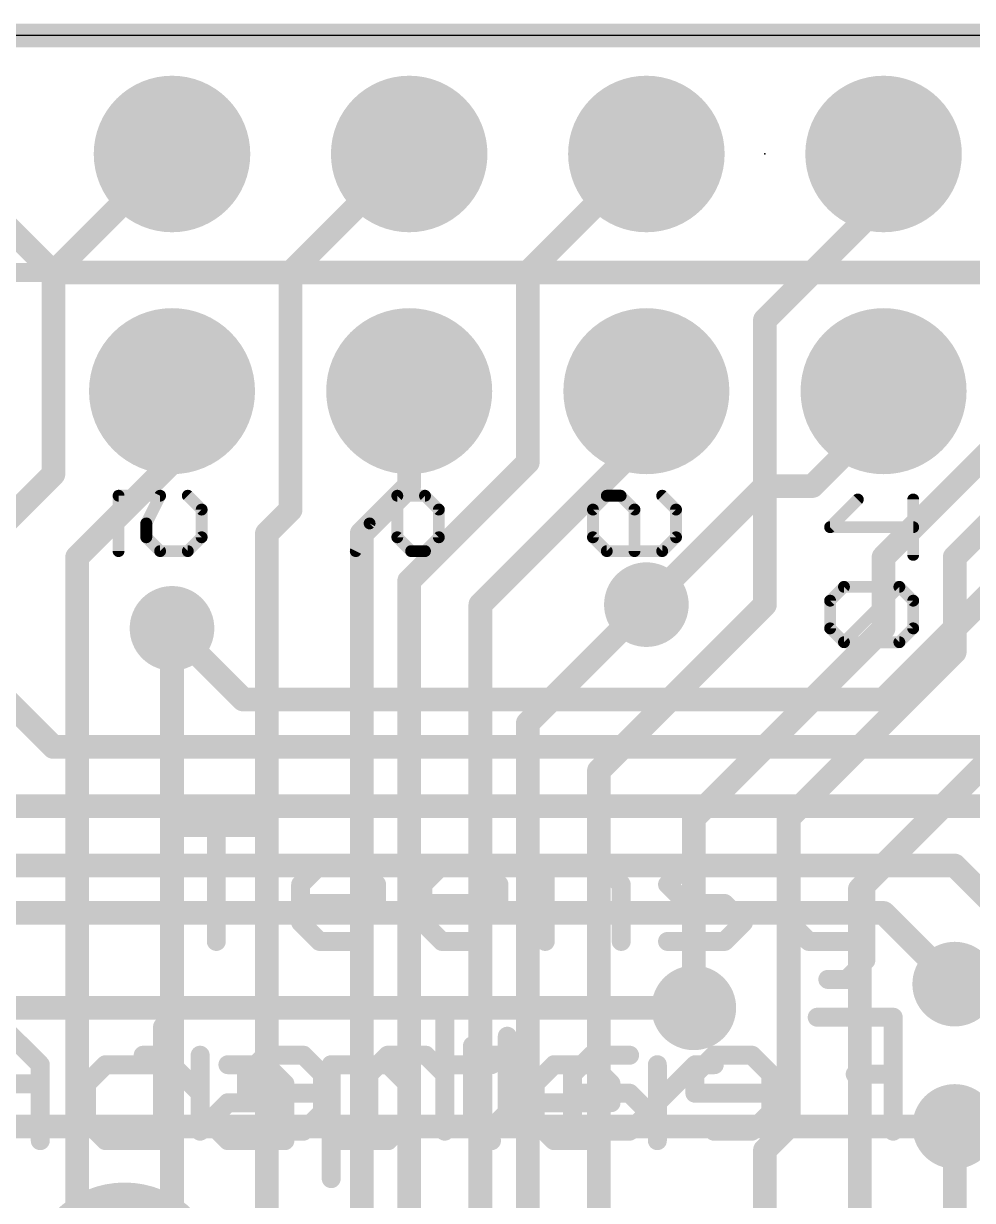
# Model space of a CAD drawing. Extents: x -0.1 to 50.9, y -0.1 to 23.
# Drawn here: x 22.54 to 32.7, y 10.38 to 22.99 of the extents above; entities that cross this region are included whole.
import ezdxf

# ---------------------------------------------------------------- set-up
doc = ezdxf.new("R2010")
doc.units = 0
for name, color, linetype in [('1', 12, 'CONTINUOUS'), ('16', 132, 'CONTINUOUS'), ('17', 110, 'CONTINUOUS'), ('18', 110, 'CONTINUOUS'), ('20', 53, 'CONTINUOUS'), ('21', 40, 'CONTINUOUS'), ('22', 6, 'CONTINUOUS'), ('23', 40, 'CONTINUOUS')]:
    doc.layers.add(name, color=color, linetype=linetype)

# ---------------------------------------------------------------- blocks, each defined once
blk = doc.blocks.new('ROUNDP')
at = {"const_width": 0.5}
blk.add_lwpolyline([(0, -0.25, 1), (0, 0.25, 1), (0, -0.25)], format="xyb", dxfattribs=at)
blk = doc.blocks.new('ROUNDV')
at = {"const_width": 0.5}
blk.add_lwpolyline([(0, -0.25, 1), (0, 0.25, 1), (0, -0.25)], format="xyb", dxfattribs=at)

msp = doc.modelspace()

# ---------------------------------------------------------------- linework, layer by layer
at = {"layer": '1', "const_width": 0.254}
for points in [[(50.8, 22.86), (0, 22.86)], [(21.59, 21.59), (22.86, 20.32)], [(22.86, 20.32), (37.084, 20.32)], [(19.05, 19.05), (22.86, 15.24)], [(31.75, 18.796), (31.75, 19.05)], [(30.988, 18.034), (31.75, 18.796)], [(29.21, 16.764), (30.48, 18.034)], [(30.48, 18.034), (30.988, 18.034)], [(31.75, 15.748), (33.782, 17.78)], [(24.13, 16.51), (24.892, 15.748)], [(24.892, 15.748), (31.75, 15.748)], [(22.86, 15.24), (41.148, 15.24)], [(33.655, 14.605), (22.225, 14.605)], [(21.59, 13.97), (32.512, 13.97)], [(32.512, 13.97), (33.782, 12.7)], [(31.75, 13.462), (18.034, 13.462)], [(32.512, 12.7), (31.75, 13.462)], [(19.304, 12.446), (29.718, 12.446)], [(16.764, 11.176), (32.512, 11.176)]]:
    msp.add_lwpolyline(points, dxfattribs=at)
at = {"layer": '1', "const_width": 0.127}
for points in [[(22.86, 20.3835, 1), (22.86, 20.2565)], [(22.8151, 20.2751, 1), (22.9049, 20.3649)], [(31.8135, 19.05, 1), (31.6865, 19.05)], [(31.7949, 18.7511, 1), (31.7051, 18.8409)], [(31.6865, 18.796, 1), (31.8135, 18.796)], [(30.48, 18.0975, 1), (30.48, 17.9705)], [(30.5249, 17.9891, 1), (30.4351, 18.0789)], [(30.988, 17.9705, 1), (30.988, 18.0975)], [(30.9431, 18.0789, 1), (31.0329, 17.9891)], [(29.1651, 16.8089, 1), (29.2549, 16.7191)], [(24.1749, 16.5549, 1), (24.0851, 16.4651)], [(24.892, 15.8115, 1), (24.892, 15.6845)], [(24.8471, 15.7031, 1), (24.9369, 15.7929)], [(31.7051, 15.7929, 1), (31.7949, 15.7031)], [(31.75, 15.6845, 1), (31.75, 15.8115)], [(22.86, 15.3035, 1), (22.86, 15.1765)], [(22.8151, 15.1951, 1), (22.9049, 15.2849)], [(32.5569, 14.0149, 1), (32.4671, 13.9251)], [(32.512, 13.9065, 1), (32.512, 14.0335)], [(31.7949, 13.5069, 1), (31.7051, 13.4171)], [(31.75, 13.3985, 1), (31.75, 13.5255)], [(32.4671, 12.6551, 1), (32.5569, 12.7449)], [(29.718, 12.3825, 1), (29.718, 12.5095)], [(32.512, 11.1125, 1), (32.512, 11.2395)]]:
    msp.add_lwpolyline(points, format="xyb", dxfattribs=at)
at = {"layer": '16', "const_width": 0.254}
for points in [[(50.8, 22.86), (0, 22.86)], [(24.13, 21.59), (22.86, 20.32)], [(25.4, 20.32), (26.67, 21.59)], [(27.94, 20.32), (29.21, 21.59)], [(31.75, 21.082), (31.75, 21.59)], [(30.48, 19.812), (31.75, 21.082)], [(22.86, 20.32), (22.86, 18.161)], [(25.4, 17.78), (25.4, 20.32)], [(27.94, 18.288), (27.94, 20.32)], [(30.48, 16.764), (30.48, 19.812)], [(24.13, 19.05), (24.13, 18.288)], [(26.67, 19.05), (26.67, 18.034)], [(29.21, 19.05), (29.21, 18.542)], [(32.512, 17.272), (34.29, 19.05)], [(29.21, 18.542), (27.432, 16.764)], [(31.75, 17.272), (33.02, 18.542)], [(24.13, 18.288), (23.114, 17.272)], [(26.67, 17.018), (27.94, 18.288)], [(22.86, 18.161), (21.844, 17.145)], [(26.67, 18.034), (26.162, 17.526)], [(25.146, 17.526), (25.4, 17.78)], [(25.146, 7.747), (25.146, 17.526)], [(26.162, 17.526), (26.162, 6.096)], [(23.114, 17.272), (23.114, 5.08)], [(31.75, 16.51), (31.75, 17.272)], [(32.512, 16.256), (32.512, 17.272)], [(26.67, 3.81), (26.67, 17.018)], [(27.432, 16.764), (27.432, 7.747)], [(27.94, 15.494), (29.21, 16.764)], [(28.702, 14.986), (30.48, 16.764)], [(24.13, 3.81), (24.13, 16.51)], [(29.718, 14.478), (31.75, 16.51)], [(34.29, 16.51), (31.496, 13.716)], [(30.734, 14.478), (32.512, 16.256)], [(27.94, 9.398), (27.94, 15.494)], [(28.702, 9.906), (28.702, 14.986)], [(29.718, 12.446), (29.718, 14.478)], [(30.734, 11.176), (30.734, 14.478)], [(31.496, 13.716), (31.496, 7.874)], [(35.56, 12.7), (32.512, 12.7)], [(30.48, 10.922), (30.734, 11.176)], [(32.512, 11.176), (32.512, 8.89)], [(30.48, 2.54), (30.48, 10.922)]]:
    msp.add_lwpolyline(points, dxfattribs=at)
at = {"layer": '16', "const_width": 0.127}
for points in [[(24.1749, 21.5451, 1), (24.0851, 21.6349)], [(26.7149, 21.5451, 1), (26.6251, 21.6349)], [(29.2549, 21.5451, 1), (29.1651, 21.6349)], [(31.8135, 21.59, 1), (31.6865, 21.59)], [(31.7949, 21.0371, 1), (31.7051, 21.1269)], [(31.6865, 21.082, 1), (31.8135, 21.082)], [(22.9235, 20.32, 1), (22.7965, 20.32)], [(22.8151, 20.3649, 1), (22.9049, 20.2751)], [(25.4635, 20.32, 1), (25.3365, 20.32)], [(25.3551, 20.3649, 1), (25.4449, 20.2751)], [(28.0035, 20.32, 1), (27.8765, 20.32)], [(27.8951, 20.3649, 1), (27.9849, 20.2751)], [(30.5435, 19.812, 1), (30.4165, 19.812)], [(30.4351, 19.8569, 1), (30.5249, 19.7671)], [(24.1935, 19.05, 1), (24.0665, 19.05)], [(26.7335, 19.05, 1), (26.6065, 19.05)], [(29.2735, 19.05, 1), (29.1465, 19.05)], [(29.2549, 18.4971, 1), (29.1651, 18.5869)], [(29.1465, 18.542, 1), (29.2735, 18.542)], [(24.1749, 18.2431, 1), (24.0851, 18.3329)], [(27.9849, 18.2431, 1), (27.8951, 18.3329)], [(22.9049, 18.1161, 1), (22.8151, 18.2059)], [(24.0665, 18.288, 1), (24.1935, 18.288)], [(27.8765, 18.288, 1), (28.0035, 18.288)], [(22.7965, 18.161, 1), (22.9235, 18.161)], [(26.7149, 17.9891, 1), (26.6251, 18.0789)], [(26.6065, 18.034, 1), (26.7335, 18.034)], [(25.4449, 17.7351, 1), (25.3551, 17.8249)], [(25.3365, 17.78, 1), (25.4635, 17.78)], [(25.2095, 17.526, 1), (25.0825, 17.526)], [(26.2255, 17.526, 1), (26.0985, 17.526)], [(25.1011, 17.5709, 1), (25.1909, 17.4811)], [(26.1171, 17.5709, 1), (26.2069, 17.4811)], [(23.1775, 17.272, 1), (23.0505, 17.272)], [(31.8135, 17.272, 1), (31.6865, 17.272)], [(32.5755, 17.272, 1), (32.4485, 17.272)], [(23.0691, 17.3169, 1), (23.1589, 17.2271)], [(31.7051, 17.3169, 1), (31.7949, 17.2271)], [(32.4671, 17.3169, 1), (32.5569, 17.2271)], [(26.7335, 17.018, 1), (26.6065, 17.018)], [(26.6251, 17.0629, 1), (26.7149, 16.9731)], [(27.4955, 16.764, 1), (27.3685, 16.764)], [(29.2549, 16.7191, 1), (29.1651, 16.8089)], [(30.5249, 16.7191, 1), (30.4351, 16.8089)], [(27.3871, 16.8089, 1), (27.4769, 16.7191)], [(30.4165, 16.764, 1), (30.5435, 16.764)], [(24.1935, 16.51, 1), (24.0665, 16.51)], [(31.7949, 16.4651, 1), (31.7051, 16.5549)], [(31.6865, 16.51, 1), (31.8135, 16.51)], [(32.4485, 16.256, 1), (32.5755, 16.256)], [(32.5569, 16.2111, 1), (32.4671, 16.3009)], [(28.0035, 15.494, 1), (27.8765, 15.494)], [(27.8951, 15.5389, 1), (27.9849, 15.4491)], [(28.7655, 14.986, 1), (28.6385, 14.986)], [(28.6571, 15.0309, 1), (28.7469, 14.9411)], [(29.7815, 14.478, 1), (29.6545, 14.478)], [(29.6731, 14.5229, 1), (29.7629, 14.4331)], [(30.7975, 14.478, 1), (30.6705, 14.478)], [(30.6891, 14.5229, 1), (30.7789, 14.4331)], [(31.5595, 13.716, 1), (31.4325, 13.716)], [(31.4511, 13.7609, 1), (31.5409, 13.6711)], [(32.512, 12.7635, 1), (32.512, 12.6365)], [(29.6545, 12.446, 1), (29.7815, 12.446)], [(30.6705, 11.176, 1), (30.7975, 11.176)], [(30.7789, 11.1311, 1), (30.6891, 11.2209)], [(32.5755, 11.176, 1), (32.4485, 11.176)], [(30.5435, 10.922, 1), (30.4165, 10.922)], [(30.4351, 10.9669, 1), (30.5249, 10.8771)]]:
    msp.add_lwpolyline(points, format="xyb", dxfattribs=at)
at = {"layer": '20'}
msp.add_line((48.26, 22.86), (2.54, 22.86), dxfattribs=at)
at = {"layer": '21', "const_width": 0.2032}
for points in [[(0, 20.32), (35.56, 20.32)], [(24.1979, 14.3774), (25.0114, 14.3774)], [(24.6046, 13.1572), (24.6046, 14.3774)], [(25.5076, 13.7673), (25.711, 13.9707)], [(25.711, 13.9707), (26.1177, 13.9707)], [(26.1177, 13.9707), (26.3211, 13.7673)], [(26.8173, 13.7673), (27.0207, 13.9707)], [(27.0207, 13.9707), (27.4274, 13.9707)], [(27.4274, 13.9707), (27.6308, 13.7673)], [(28.1271, 13.1572), (28.1271, 13.9707)], [(28.1271, 13.9707), (28.7372, 13.9707)], [(28.7372, 13.9707), (28.9405, 13.7673)], [(29.4368, 13.7673), (29.6402, 13.9707)], [(29.6402, 13.9707), (30.2503, 13.9707)], [(30.7465, 13.9707), (30.7465, 13.3606)], [(31.56, 13.9707), (31.56, 12.9538)], [(25.5076, 13.3606), (25.5076, 13.7673)], [(26.3211, 13.7673), (26.3211, 13.5639)], [(26.8173, 13.3606), (26.8173, 13.7673)], [(27.6308, 13.7673), (27.6308, 13.5639)], [(28.9405, 13.7673), (28.9405, 13.1572)], [(29.6402, 13.5639), (29.4368, 13.7673)], [(26.3211, 13.5639), (25.5076, 13.5639)], [(27.6308, 13.5639), (26.8173, 13.5639)], [(30.0469, 13.5639), (29.6402, 13.5639)], [(30.2503, 13.3606), (30.0469, 13.5639)], [(25.711, 13.1572), (25.5076, 13.3606)], [(27.0207, 13.1572), (26.8173, 13.3606)], [(30.0469, 13.1572), (30.2503, 13.3606)], [(30.7465, 13.3606), (30.9499, 13.1572)], [(26.1177, 13.1572), (25.711, 13.1572)], [(27.4274, 13.1572), (27.0207, 13.1572)], [(29.4368, 13.1572), (30.0469, 13.1572)], [(30.9499, 13.1572), (31.56, 13.1572)], [(31.56, 12.9538), (31.3566, 12.7505)], [(31.3566, 12.7505), (31.1532, 12.7505)], [(22.3126, 12.2438), (22.7194, 11.8371)], [(24.0291, 12.2438), (24.0291, 11.0236)], [(27.3481, 12.0405), (27.3481, 11.227)], [(22.7194, 11.8371), (22.7194, 11.0236)], [(23.2156, 11.6337), (23.419, 11.8371)], [(23.419, 11.8371), (24.0291, 11.8371)], [(24.7287, 11.8371), (25.1354, 11.8371)], [(25.1354, 11.8371), (25.3388, 11.6337)], [(25.835, 10.6169), (25.835, 11.8371)], [(25.835, 11.8371), (26.4452, 11.8371)], [(26.4452, 11.8371), (26.6485, 11.6337)], [(27.1448, 11.8371), (27.5515, 11.8371)], [(28.0179, 11.6337), (28.2213, 11.8371)], [(28.2213, 11.8371), (28.628, 11.8371)], [(28.628, 11.8371), (28.8314, 11.6337)], [(29.3276, 11.0236), (29.3276, 11.8371)], [(29.3276, 11.4303), (29.7344, 11.8371)], [(29.7344, 11.8371), (29.9378, 11.8371)], [(21.9059, 11.6337), (22.7194, 11.6337)], [(23.2156, 11.227), (23.2156, 11.6337)], [(25.3388, 11.6337), (25.3388, 11.0236)], [(26.6485, 11.6337), (26.6485, 11.227)], [(28.0179, 11.227), (28.0179, 11.6337)], [(28.8314, 11.6337), (28.8314, 11.4303)], [(24.5253, 11.227), (24.7287, 11.4303)], [(24.7287, 11.4303), (25.3388, 11.4303)], [(28.8314, 11.4303), (28.0179, 11.4303)], [(23.419, 11.0236), (23.2156, 11.227)], [(24.7287, 11.0236), (24.5253, 11.227)], [(26.6485, 11.227), (26.4452, 11.0236)], [(27.3481, 11.227), (27.5515, 11.0236)], [(28.2213, 11.0236), (28.0179, 11.227)], [(24.0291, 11.0236), (23.419, 11.0236)], [(25.3388, 11.0236), (24.7287, 11.0236)], [(26.4452, 11.0236), (25.835, 11.0236)], [(28.628, 11.0236), (28.2213, 11.0236)]]:
    msp.add_lwpolyline(points, dxfattribs=at)
at = {"layer": '21'}
for points, const_width in [([(24.1979, 14.4282, 1), (24.1979, 14.3266)], 0.1016), ([(24.6554, 14.3774, 1), (24.5538, 14.3774)], 0.1016), ([(25.0114, 14.3266, 1), (25.0114, 14.4282)], 0.1016), ([(25.711, 14.0215, 1), (25.711, 13.9199)], 0.1016), ([(25.7469, 13.9348, 1), (25.6751, 14.0066)], 0.1016), ([(26.1536, 14.0066, 1), (26.0818, 13.9348)], 0.1016), ([(26.1177, 13.9199, 1), (26.1177, 14.0215)], 0.1016), ([(27.0207, 14.0215, 1), (27.0207, 13.9199)], 0.1016), ([(27.0566, 13.9348, 1), (26.9848, 14.0066)], 0.1016), ([(27.4634, 14.0066, 1), (27.3915, 13.9348)], 0.1016), ([(27.4274, 13.9199, 1), (27.4274, 14.0215)], 0.1016), ([(28.1779, 13.9707, 1), (28.0763, 13.9707)], 0.1016), ([(28.1271, 14.0215, 1), (28.1271, 13.9199)], 0.1016), ([(28.7731, 14.0066, 1), (28.7013, 13.9348)], 0.1016), ([(28.7372, 13.9199, 1), (28.7372, 14.0215)], 0.1016), ([(29.6402, 14.0215, 1), (29.6402, 13.9199)], 0.1016), ([(29.6761, 13.9348, 1), (29.6042, 14.0066)], 0.1016), ([(30.2503, 13.9199, 1), (30.2503, 14.0215)], 0.1016), ([(30.7973, 13.9707, 1), (30.6957, 13.9707)], 0.1016), ([(31.6108, 13.9707, 1), (31.5092, 13.9707)], 0.1016), ([(25.5584, 13.7673, 1), (25.4568, 13.7673)], 0.1016), ([(26.3719, 13.7673, 1), (26.2703, 13.7673)], 0.1016), ([(26.8681, 13.7673, 1), (26.7665, 13.7673)], 0.1016), ([(27.6816, 13.7673, 1), (27.58, 13.7673)], 0.1016), ([(28.9913, 13.7673, 1), (28.8897, 13.7673)], 0.1016), ([(29.4727, 13.8032, 1), (29.4009, 13.7314)], 0.1016), ([(25.4717, 13.8032, 1), (25.5435, 13.7314)], 0.1016), ([(26.2852, 13.7314, 1), (26.357, 13.8032)], 0.1016), ([(26.7814, 13.8032, 1), (26.8532, 13.7314)], 0.1016), ([(27.5949, 13.7314, 1), (27.6667, 13.8032)], 0.1016), ([(28.9046, 13.7314, 1), (28.9765, 13.8032)], 0.1016), ([(29.4009, 13.8032, 1), (29.4727, 13.7314)], 0.1016), ([(25.5076, 13.6147, 1), (25.5076, 13.5131)], 0.1016), ([(26.2703, 13.5639, 1), (26.3719, 13.5639)], 0.1016), ([(26.3211, 13.5131, 1), (26.3211, 13.6147)], 0.1016), ([(26.8173, 13.6147, 1), (26.8173, 13.5131)], 0.1016), ([(27.58, 13.5639, 1), (27.6816, 13.5639)], 0.1016), ([(27.6308, 13.5131, 1), (27.6308, 13.6147)], 0.1016), ([(29.6402, 13.6147, 1), (29.6402, 13.5131)], 0.1016), ([(29.6042, 13.528, 1), (29.6761, 13.5999)], 0.1016), ([(30.0828, 13.5999, 1), (30.011, 13.528)], 0.1016), ([(30.0469, 13.5131, 1), (30.0469, 13.6147)], 0.1016), ([(25.5435, 13.3965, 1), (25.4717, 13.3247)], 0.1016), ([(25.4568, 13.3606, 1), (25.5584, 13.3606)], 0.1016), ([(26.8532, 13.3965, 1), (26.7814, 13.3247)], 0.1016), ([(26.7665, 13.3606, 1), (26.8681, 13.3606)], 0.1016), ([(30.2862, 13.3247, 1), (30.2144, 13.3965)], 0.1016), ([(30.2144, 13.3247, 1), (30.2862, 13.3965)], 0.1016), ([(30.7824, 13.3965, 1), (30.7106, 13.3247)], 0.1016), ([(30.6957, 13.3606, 1), (30.7973, 13.3606)], 0.1016), ([(25.711, 13.208, 1), (25.711, 13.1064)], 0.1016), ([(25.6751, 13.1213, 1), (25.7469, 13.1931)], 0.1016), ([(26.1177, 13.1064, 1), (26.1177, 13.208)], 0.1016), ([(27.0207, 13.208, 1), (27.0207, 13.1064)], 0.1016), ([(26.9848, 13.1213, 1), (27.0566, 13.1931)], 0.1016), ([(27.4274, 13.1064, 1), (27.4274, 13.208)], 0.1016), ([(29.4368, 13.208, 1), (29.4368, 13.1064)], 0.1016), ([(30.011, 13.1931, 1), (30.0828, 13.1213)], 0.1016), ([(30.0469, 13.1064, 1), (30.0469, 13.208)], 0.1016), ([(30.9499, 13.208, 1), (30.9499, 13.1064)], 0.1016), ([(30.914, 13.1213, 1), (30.9858, 13.1931)], 0.1016), ([(31.56, 13.1064, 1), (31.56, 13.208)], 0.1016), ([(24.5538, 13.1572, 1), (24.6554, 13.1572)], 0.1016), ([(28.0763, 13.1572, 1), (28.1779, 13.1572)], 0.1016), ([(28.8897, 13.1572, 1), (28.9913, 13.1572)], 0.1016), ([(31.5092, 12.9538, 1), (31.6108, 12.9538)], 0.1016), ([(31.5959, 12.9179, 1), (31.5241, 12.9897)], 0.1016), ([(31.1532, 12.8013, 1), (31.1532, 12.6997)], 0.1016), ([(31.3207, 12.7864, 1), (31.3925, 12.7145)], 0.1016), ([(31.3566, 12.6997, 1), (31.3566, 12.8013)], 0.1016), ([(24.0799, 12.2438, 1), (23.9783, 12.2438)], 0.1016), ([(27.3989, 12.0405, 1), (27.2973, 12.0405)], 0.1016), ([(22.7702, 11.8371, 1), (22.6686, 11.8371)], 0.1016), ([(22.6834, 11.8012, 1), (22.7553, 11.873)], 0.1016), ([(23.419, 11.8879, 1), (23.419, 11.7863)], 0.1016), ([(23.4549, 11.8012, 1), (23.383, 11.873)], 0.1016), ([(24.0291, 11.7863, 1), (24.0291, 11.8879)], 0.1016), ([(24.7287, 11.8879, 1), (24.7287, 11.7863)], 0.1016), ([(25.1714, 11.873, 1), (25.0995, 11.8012)], 0.1016), ([(25.1354, 11.7863, 1), (25.1354, 11.8879)], 0.1016), ([(25.8858, 11.8371, 1), (25.7842, 11.8371)], 0.1016), ([(25.835, 11.8879, 1), (25.835, 11.7863)], 0.1016), ([(26.4811, 11.873, 1), (26.4092, 11.8012)], 0.1016), ([(26.4452, 11.7863, 1), (26.4452, 11.8879)], 0.1016), ([(27.1448, 11.8879, 1), (27.1448, 11.7863)], 0.1016), ([(27.5515, 11.7863, 1), (27.5515, 11.8879)], 0.1016), ([(28.2213, 11.8879, 1), (28.2213, 11.7863)], 0.1016), ([(28.2572, 11.8012, 1), (28.1854, 11.873)], 0.1016), ([(28.664, 11.873, 1), (28.5921, 11.8012)], 0.1016), ([(28.628, 11.7863, 1), (28.628, 11.8879)], 0.1016), ([(29.3784, 11.8371, 1), (29.2768, 11.8371)], 0.1016), ([(29.7344, 11.8879, 1), (29.7344, 11.7863)], 0.1016), ([(29.7703, 11.8012, 1), (29.6985, 11.873)], 0.1016), ([(29.9378, 11.7863, 1), (29.9378, 11.8879)], 0.1016), ([(22.7194, 11.5829, 1), (22.7194, 11.6845)], 0.1016), ([(23.2664, 11.6337, 1), (23.1648, 11.6337)], 0.1016), ([(25.3896, 11.6337, 1), (25.288, 11.6337)], 0.1016), ([(26.6993, 11.6337, 1), (26.5977, 11.6337)], 0.1016), ([(28.0687, 11.6337, 1), (27.9671, 11.6337)], 0.1016), ([(28.8822, 11.6337, 1), (28.7806, 11.6337)], 0.1016), ([(23.1797, 11.6696, 1), (23.2515, 11.5978)], 0.1016), ([(25.3029, 11.5978, 1), (25.3747, 11.6696)], 0.1016), ([(26.6126, 11.5978, 1), (26.6845, 11.6696)], 0.1016), ([(27.982, 11.6696, 1), (28.0538, 11.5978)], 0.1016), ([(28.7955, 11.5978, 1), (28.8673, 11.6696)], 0.1016), ([(24.7287, 11.4811, 1), (24.7287, 11.3795)], 0.1016), ([(24.7646, 11.3944, 1), (24.6928, 11.4663)], 0.1016), ([(25.3388, 11.3795, 1), (25.3388, 11.4811)], 0.1016), ([(28.0179, 11.4811, 1), (28.0179, 11.3795)], 0.1016), ([(28.7806, 11.4303, 1), (28.8822, 11.4303)], 0.1016), ([(28.8314, 11.3795, 1), (28.8314, 11.4811)], 0.1016), ([(29.2917, 11.4663, 1), (29.3636, 11.3944)], 0.1016), ([(23.2515, 11.2629, 1), (23.1797, 11.1911)], 0.1016), ([(23.1648, 11.227, 1), (23.2664, 11.227)], 0.1016), ([(24.5612, 11.2629, 1), (24.4894, 11.1911)], 0.1016), ([(24.4894, 11.2629, 1), (24.5612, 11.1911)], 0.1016), ([(26.5977, 11.227, 1), (26.6993, 11.227)], 0.1016), ([(26.6845, 11.1911, 1), (26.6126, 11.2629)], 0.1016), ([(27.3841, 11.2629, 1), (27.3122, 11.1911)], 0.1016), ([(27.2973, 11.227, 1), (27.3989, 11.227)], 0.1016), ([(28.0538, 11.2629, 1), (27.982, 11.1911)], 0.1016), ([(27.9671, 11.227, 1), (28.0687, 11.227)], 0.1016), ([(23.419, 11.0744, 1), (23.419, 10.9728)], 0.1016), ([(23.383, 10.9877, 1), (23.4549, 11.0595)], 0.1016), ([(24.0291, 10.9728, 1), (24.0291, 11.0744)], 0.1016), ([(24.7287, 11.0744, 1), (24.7287, 10.9728)], 0.1016), ([(24.6928, 10.9877, 1), (24.7646, 11.0595)], 0.1016), ([(25.3388, 10.9728, 1), (25.3388, 11.0744)], 0.1016), ([(25.835, 11.0744, 1), (25.835, 10.9728)], 0.1016), ([(26.4092, 11.0595, 1), (26.4811, 10.9877)], 0.1016), ([(26.4452, 10.9728, 1), (26.4452, 11.0744)], 0.1016), ([(27.5156, 10.9877, 1), (27.5874, 11.0595)], 0.1016), ([(28.2213, 11.0744, 1), (28.2213, 10.9728)], 0.1016), ([(28.1854, 10.9877, 1), (28.2572, 11.0595)], 0.1016), ([(28.628, 10.9728, 1), (28.628, 11.0744)], 0.1016), ([(22.6686, 11.0236, 1), (22.7702, 11.0236)], 0.1016), ([(23.9783, 11.0236, 1), (24.0799, 11.0236)], 0.1016), ([(25.288, 11.0236, 1), (25.3896, 11.0236)], 0.1016), ([(29.2768, 11.0236, 1), (29.3784, 11.0236)], 0.1016), ([(25.7842, 10.6169, 1), (25.8858, 10.6169)], 0.1016), ([(23.622, 8.627, 1), (23.622, 10.423, 1), (23.622, 8.627)], 0.3048)]:
    msp.add_lwpolyline(points, format="xyb", dxfattribs=dict(at, const_width=const_width))
at = {"layer": '22'}
for points, const_width in [([(23.5577, 17.3371), (23.5577, 17.9303)], 0.127), ([(23.5577, 17.9303), (24.0026, 17.9303)], 0.127), ([(24.0026, 17.9303), (23.8543, 17.6337)], 0.127), ([(24.4475, 17.782), (24.2992, 17.9303)], 0.127), ([(26.246, 17.6337), (26.5426, 17.9303)], 0.127), ([(26.5426, 17.9303), (26.8392, 17.9303)], 0.127), ([(26.5426, 17.4854), (26.5426, 17.9303)], 0.127), ([(26.8392, 17.9303), (26.9875, 17.782)], 0.127), ([(28.6377, 17.782), (28.786, 17.9303)], 0.127), ([(28.786, 17.9303), (28.9343, 17.9303)], 0.127), ([(28.9343, 17.9303), (29.0826, 17.782)], 0.127), ([(29.3792, 17.9303), (29.5275, 17.782)], 0.127), ([(31.4743, 17.89), (31.1777, 17.5934)], 0.127), ([(32.0675, 17.89), (32.0675, 17.2968)], 0.127), ([(24.4475, 17.4854), (24.4475, 17.782)], 0.127), ([(26.9875, 17.782), (26.9875, 17.4854)], 0.127), ([(28.6377, 17.4854), (28.6377, 17.782)], 0.127), ([(29.0826, 17.782), (29.0826, 17.3371)], 0.127), ([(29.5275, 17.782), (29.5275, 17.4854)], 0.127), ([(23.8543, 17.6337), (23.8543, 17.4854)], 0.127), ([(26.0977, 17.3371), (26.246, 17.6337)], 0.127), ([(31.1777, 17.5934), (32.0675, 17.5934)], 0.127), ([(23.8543, 17.4854), (24.0026, 17.3371)], 0.127), ([(24.2992, 17.3371), (24.4475, 17.4854)], 0.127), ([(26.6909, 17.3371), (26.5426, 17.4854)], 0.127), ([(26.9875, 17.4854), (26.8392, 17.3371)], 0.127), ([(28.786, 17.3371), (28.6377, 17.4854)], 0.127), ([(29.5275, 17.4854), (29.3792, 17.3371)], 0.127), ([(24.0026, 17.3371), (24.2992, 17.3371)], 0.127), ([(26.8392, 17.3371), (26.6909, 17.3371)], 0.127), ([(29.3792, 17.3371), (28.786, 17.3371)], 0.127), ([(31.326, 16.9545), (31.1777, 16.8062)], 0.127), ([(31.9192, 16.9545), (31.326, 16.9545)], 0.127), ([(31.9192, 16.9545), (31.326, 16.3613)], 0.127), ([(32.0675, 16.8062), (31.9192, 16.9545)], 0.127), ([(31.1777, 16.8062), (31.1777, 16.5096)], 0.127), ([(32.0675, 16.5096), (32.0675, 16.8062)], 0.127), ([(31.1777, 16.5096), (31.326, 16.3613)], 0.127), ([(31.9192, 16.3613), (32.0675, 16.5096)], 0.127), ([(31.326, 16.3613), (31.9192, 16.3613)], 0.127), ([(27.0507, 12.3454), (27.0507, 11.1252)], 0.2032), ([(31.8531, 12.3454), (31.0396, 12.3454)], 0.2032), ([(31.8531, 11.1252), (31.8531, 12.3454)], 0.2032), ([(27.7205, 12.1421), (27.7205, 11.3286)], 0.2032), ([(24.0245, 11.9387), (23.8212, 11.9387)], 0.2032), ([(24.4313, 11.5319), (24.0245, 11.9387)], 0.2032), ([(24.4313, 11.1252), (24.4313, 11.9387)], 0.2032), ([(25.1309, 11.9387), (24.9275, 11.7353)], 0.2032), ([(25.5376, 11.9387), (25.1309, 11.9387)], 0.2032), ([(25.741, 11.7353), (25.5376, 11.9387)], 0.2032), ([(26.4406, 11.9387), (26.2372, 11.7353)], 0.2032), ([(26.8474, 11.9387), (26.4406, 11.9387)], 0.2032), ([(27.0507, 11.7353), (26.8474, 11.9387)], 0.2032), ([(27.9239, 11.9387), (27.5171, 11.9387)], 0.2032), ([(28.6235, 11.9387), (28.4201, 11.7353)], 0.2032), ([(29.0302, 11.9387), (28.6235, 11.9387)], 0.2032), ([(29.9332, 11.9387), (29.7298, 11.7353)], 0.2032), ([(30.34, 11.9387), (29.9332, 11.9387)], 0.2032), ([(30.5433, 11.7353), (30.34, 11.9387)], 0.2032), ([(24.9275, 11.7353), (24.9275, 11.5319)], 0.2032), ([(25.741, 11.3286), (25.741, 11.7353)], 0.2032), ([(26.2372, 11.7353), (26.2372, 11.1252)], 0.2032), ([(28.4201, 11.7353), (28.4201, 11.1252)], 0.2032), ([(29.7298, 11.7353), (29.7298, 11.5319)], 0.2032), ([(30.5433, 11.3286), (30.5433, 11.7353)], 0.2032), ([(31.8531, 11.7353), (31.4463, 11.7353)], 0.2032), ([(24.9275, 11.5319), (25.741, 11.5319)], 0.2032), ([(29.0302, 11.5319), (28.4201, 11.5319)], 0.2032), ([(29.2336, 11.3286), (29.0302, 11.5319)], 0.2032), ([(29.7298, 11.5319), (30.5433, 11.5319)], 0.2032), ([(25.5376, 11.1252), (25.741, 11.3286)], 0.2032), ([(27.7205, 11.3286), (27.5171, 11.1252)], 0.2032), ([(29.0302, 11.1252), (29.2336, 11.3286)], 0.2032), ([(30.34, 11.1252), (30.5433, 11.3286)], 0.2032), ([(25.1309, 11.1252), (25.5376, 11.1252)], 0.2032), ([(28.4201, 11.1252), (29.0302, 11.1252)], 0.2032), ([(29.9332, 11.1252), (30.34, 11.1252)], 0.2032)]:
    msp.add_lwpolyline(points, dxfattribs=dict(at, const_width=const_width))
for points, const_width in [([(23.5895, 17.9303, 1), (23.526, 17.9303)], 0.0635), ([(23.5577, 17.962, 1), (23.5577, 17.8985)], 0.0635), ([(24.031, 17.9161, 1), (23.9742, 17.9445)], 0.0635), ([(24.0026, 17.8985, 1), (24.0026, 17.962)], 0.0635), ([(24.3217, 17.9527, 1), (24.2768, 17.9078)], 0.0635), ([(26.5426, 17.962, 1), (26.5426, 17.8985)], 0.0635), ([(26.5744, 17.9303, 1), (26.5109, 17.9303)], 0.0635), ([(26.5651, 17.9078, 1), (26.5202, 17.9527)], 0.0635), ([(26.8617, 17.9527, 1), (26.8168, 17.9078)], 0.0635), ([(26.8392, 17.8985, 1), (26.8392, 17.962)], 0.0635), ([(28.786, 17.962, 1), (28.786, 17.8985)], 0.0635), ([(28.8085, 17.9078, 1), (28.7636, 17.9527)], 0.0635), ([(28.9568, 17.9527, 1), (28.9119, 17.9078)], 0.0635), ([(28.9343, 17.8985, 1), (28.9343, 17.962)], 0.0635), ([(29.4017, 17.9527, 1), (29.3568, 17.9078)], 0.0635), ([(31.4968, 17.8676, 1), (31.4519, 17.9125)], 0.0635), ([(32.0993, 17.89, 1), (32.0358, 17.89)], 0.0635), ([(24.4793, 17.782, 1), (24.4158, 17.782)], 0.0635), ([(24.425, 17.7595, 1), (24.47, 17.8044)], 0.0635), ([(27.0192, 17.782, 1), (26.9558, 17.782)], 0.0635), ([(26.965, 17.7595, 1), (27.01, 17.8044)], 0.0635), ([(28.6695, 17.782, 1), (28.606, 17.782)], 0.0635), ([(28.6153, 17.8044, 1), (28.6602, 17.7595)], 0.0635), ([(29.1144, 17.782, 1), (29.0509, 17.782)], 0.0635), ([(29.0602, 17.7595, 1), (29.1051, 17.8044)], 0.0635), ([(29.5592, 17.782, 1), (29.4958, 17.782)], 0.0635), ([(29.505, 17.7595, 1), (29.55, 17.8044)], 0.0635), ([(23.8259, 17.6479, 1), (23.8827, 17.6195)], 0.0635), ([(23.8861, 17.6337, 1), (23.8226, 17.6337)], 0.0635), ([(26.2236, 17.6561, 1), (26.2685, 17.6112)], 0.0635), ([(26.2744, 17.6195, 1), (26.2176, 17.6479)], 0.0635), ([(31.1777, 17.6252, 1), (31.1777, 17.5617)], 0.0635), ([(31.1553, 17.6159, 1), (31.2002, 17.571)], 0.0635), ([(32.0675, 17.5617, 1), (32.0675, 17.6252)], 0.0635), ([(23.8768, 17.5078, 1), (23.8319, 17.4629)], 0.0635), ([(24.47, 17.4629, 1), (24.425, 17.5078)], 0.0635), ([(26.5651, 17.5078, 1), (26.5202, 17.4629)], 0.0635), ([(27.01, 17.4629, 1), (26.965, 17.5078)], 0.0635), ([(28.6602, 17.5078, 1), (28.6153, 17.4629)], 0.0635), ([(29.55, 17.4629, 1), (29.505, 17.5078)], 0.0635), ([(23.8226, 17.4854, 1), (23.8861, 17.4854)], 0.0635), ([(24.0026, 17.3688, 1), (24.0026, 17.3053)], 0.0635), ([(24.2992, 17.3053, 1), (24.2992, 17.3688)], 0.0635), ([(24.4158, 17.4854, 1), (24.4793, 17.4854)], 0.0635), ([(26.5109, 17.4854, 1), (26.5744, 17.4854)], 0.0635), ([(26.6909, 17.3688, 1), (26.6909, 17.3053)], 0.0635), ([(26.8392, 17.3053, 1), (26.8392, 17.3688)], 0.0635), ([(26.9558, 17.4854, 1), (27.0192, 17.4854)], 0.0635), ([(28.606, 17.4854, 1), (28.6695, 17.4854)], 0.0635), ([(28.786, 17.3688, 1), (28.786, 17.3053)], 0.0635), ([(29.3792, 17.3053, 1), (29.3792, 17.3688)], 0.0635), ([(29.4958, 17.4854, 1), (29.5592, 17.4854)], 0.0635), ([(23.526, 17.3371, 1), (23.5895, 17.3371)], 0.0635), ([(23.9802, 17.3146, 1), (24.0251, 17.3595)], 0.0635), ([(24.2768, 17.3595, 1), (24.3217, 17.3146)], 0.0635), ([(26.0693, 17.3513, 1), (26.1261, 17.3229)], 0.0635), ([(26.6685, 17.3146, 1), (26.7134, 17.3595)], 0.0635), ([(26.8168, 17.3595, 1), (26.8617, 17.3146)], 0.0635), ([(28.7636, 17.3146, 1), (28.8085, 17.3595)], 0.0635), ([(29.0509, 17.3371, 1), (29.1144, 17.3371)], 0.0635), ([(29.3568, 17.3595, 1), (29.4017, 17.3146)], 0.0635), ([(32.0358, 17.2968, 1), (32.0993, 17.2968)], 0.0635), ([(31.326, 16.9862, 1), (31.326, 16.9228)], 0.0635), ([(31.3485, 16.932, 1), (31.3036, 16.977)], 0.0635), ([(31.9417, 16.977, 1), (31.8968, 16.932)], 0.0635), ([(31.9417, 16.932, 1), (31.8968, 16.977)], 0.0635), ([(31.9192, 16.9228, 1), (31.9192, 16.9862)], 0.0635), ([(31.2095, 16.8062, 1), (31.146, 16.8062)], 0.0635), ([(31.1553, 16.8287, 1), (31.2002, 16.7838)], 0.0635), ([(32.0993, 16.8062, 1), (32.0358, 16.8062)], 0.0635), ([(32.045, 16.7838, 1), (32.09, 16.8287)], 0.0635), ([(31.2002, 16.5321, 1), (31.1553, 16.4872)], 0.0635), ([(31.146, 16.5096, 1), (31.2095, 16.5096)], 0.0635), ([(32.0358, 16.5096, 1), (32.0993, 16.5096)], 0.0635), ([(32.09, 16.4872, 1), (32.045, 16.5321)], 0.0635), ([(31.326, 16.3931, 1), (31.326, 16.3296)], 0.0635), ([(31.3036, 16.3838, 1), (31.3485, 16.3389)], 0.0635), ([(31.3036, 16.3389, 1), (31.3485, 16.3838)], 0.0635), ([(31.8968, 16.3838, 1), (31.9417, 16.3389)], 0.0635), ([(31.9192, 16.3296, 1), (31.9192, 16.3931)], 0.0635), ([(27.1015, 12.3454, 1), (26.9999, 12.3454)], 0.1016), ([(31.0396, 12.3962, 1), (31.0396, 12.2946)], 0.1016), ([(31.9039, 12.3454, 1), (31.8023, 12.3454)], 0.1016), ([(31.8531, 12.2946, 1), (31.8531, 12.3962)], 0.1016), ([(27.7713, 12.1421, 1), (27.6697, 12.1421)], 0.1016), ([(23.8212, 11.9895, 1), (23.8212, 11.8879)], 0.1016), ([(24.0605, 11.9746, 1), (23.9886, 11.9028)], 0.1016), ([(24.0245, 11.8879, 1), (24.0245, 11.9895)], 0.1016), ([(24.4821, 11.9387, 1), (24.3805, 11.9387)], 0.1016), ([(25.1309, 11.9895, 1), (25.1309, 11.8879)], 0.1016), ([(25.1668, 11.9028, 1), (25.095, 11.9746)], 0.1016), ([(25.5736, 11.9746, 1), (25.5017, 11.9028)], 0.1016), ([(25.5376, 11.8879, 1), (25.5376, 11.9895)], 0.1016), ([(26.4406, 11.9895, 1), (26.4406, 11.8879)], 0.1016), ([(26.4765, 11.9028, 1), (26.4047, 11.9746)], 0.1016), ([(26.8833, 11.9746, 1), (26.8114, 11.9028)], 0.1016), ([(26.8474, 11.8879, 1), (26.8474, 11.9895)], 0.1016), ([(27.5171, 11.9895, 1), (27.5171, 11.8879)], 0.1016), ([(27.9239, 11.8879, 1), (27.9239, 11.9895)], 0.1016), ([(28.6235, 11.9895, 1), (28.6235, 11.8879)], 0.1016), ([(28.6594, 11.9028, 1), (28.5876, 11.9746)], 0.1016), ([(29.0302, 11.8879, 1), (29.0302, 11.9895)], 0.1016), ([(29.9332, 11.9895, 1), (29.9332, 11.8879)], 0.1016), ([(29.9691, 11.9028, 1), (29.8973, 11.9746)], 0.1016), ([(30.3759, 11.9746, 1), (30.304, 11.9028)], 0.1016), ([(30.34, 11.8879, 1), (30.34, 11.9895)], 0.1016), ([(24.9783, 11.7353, 1), (24.8767, 11.7353)], 0.1016), ([(24.8916, 11.7712, 1), (24.9634, 11.6994)], 0.1016), ([(25.7918, 11.7353, 1), (25.6902, 11.7353)], 0.1016), ([(25.7051, 11.6994, 1), (25.7769, 11.7712)], 0.1016), ([(26.288, 11.7353, 1), (26.1864, 11.7353)], 0.1016), ([(26.2013, 11.7712, 1), (26.2732, 11.6994)], 0.1016), ([(27.0148, 11.6994, 1), (27.0867, 11.7712)], 0.1016), ([(28.4709, 11.7353, 1), (28.3693, 11.7353)], 0.1016), ([(28.3842, 11.7712, 1), (28.456, 11.6994)], 0.1016), ([(29.7806, 11.7353, 1), (29.679, 11.7353)], 0.1016), ([(29.6939, 11.7712, 1), (29.7658, 11.6994)], 0.1016), ([(30.5941, 11.7353, 1), (30.4925, 11.7353)], 0.1016), ([(30.5074, 11.6994, 1), (30.5793, 11.7712)], 0.1016), ([(31.4463, 11.7861, 1), (31.4463, 11.6845)], 0.1016), ([(31.8531, 11.6845, 1), (31.8531, 11.7861)], 0.1016), ([(24.3954, 11.496, 1), (24.4672, 11.5679)], 0.1016), ([(24.9275, 11.5827, 1), (24.9275, 11.4811)], 0.1016), ([(25.741, 11.4811, 1), (25.741, 11.5827)], 0.1016), ([(28.4201, 11.5827, 1), (28.4201, 11.4811)], 0.1016), ([(29.0662, 11.5679, 1), (28.9943, 11.496)], 0.1016), ([(29.0302, 11.4811, 1), (29.0302, 11.5827)], 0.1016), ([(29.7298, 11.5827, 1), (29.7298, 11.4811)], 0.1016), ([(30.5433, 11.4811, 1), (30.5433, 11.5827)], 0.1016), ([(24.8767, 11.5319, 1), (24.9783, 11.5319)], 0.1016), ([(29.679, 11.5319, 1), (29.7806, 11.5319)], 0.1016), ([(25.6902, 11.3286, 1), (25.7918, 11.3286)], 0.1016), ([(25.7769, 11.2927, 1), (25.7051, 11.3645)], 0.1016), ([(27.6697, 11.3286, 1), (27.7713, 11.3286)], 0.1016), ([(27.7564, 11.2927, 1), (27.6846, 11.3645)], 0.1016), ([(29.2695, 11.2927, 1), (29.1977, 11.3645)], 0.1016), ([(29.1977, 11.2927, 1), (29.2695, 11.3645)], 0.1016), ([(30.4925, 11.3286, 1), (30.5941, 11.3286)], 0.1016), ([(30.5793, 11.2927, 1), (30.5074, 11.3645)], 0.1016), ([(25.1309, 11.176, 1), (25.1309, 11.0744)], 0.1016), ([(25.5376, 11.0744, 1), (25.5376, 11.176)], 0.1016), ([(28.4201, 11.176, 1), (28.4201, 11.0744)], 0.1016), ([(29.0302, 11.0744, 1), (29.0302, 11.176)], 0.1016), ([(29.9332, 11.176, 1), (29.9332, 11.0744)], 0.1016), ([(30.34, 11.0744, 1), (30.34, 11.176)], 0.1016), ([(24.3805, 11.1252, 1), (24.4821, 11.1252)], 0.1016), ([(25.5017, 11.1611, 1), (25.5736, 11.0893)], 0.1016), ([(26.1864, 11.1252, 1), (26.288, 11.1252)], 0.1016), ([(26.9999, 11.1252, 1), (27.1015, 11.1252)], 0.1016), ([(27.4812, 11.1611, 1), (27.5531, 11.0893)], 0.1016), ([(28.3693, 11.1252, 1), (28.4709, 11.1252)], 0.1016), ([(28.9943, 11.1611, 1), (29.0662, 11.0893)], 0.1016), ([(30.304, 11.1611, 1), (30.3759, 11.0893)], 0.1016), ([(31.8023, 11.1252, 1), (31.9039, 11.1252)], 0.1016)]:
    msp.add_lwpolyline(points, format="xyb", dxfattribs=dict(at, const_width=const_width))
at = {"layer": '23'}
msp.add_point((30.48, 21.59), dxfattribs=at)

# ---------------------------------------------------------------- block references
at = {"layer": '17', "rotation": 90}
for p, xscale, yscale in [((24.13, 21.59), 1.6764, 1.6764), ((24.13, 21.59), 1.6764, 1.6764), ((26.67, 21.59), 1.6764, 1.6764), ((26.67, 21.59), 1.6764, 1.6764), ((29.21, 21.59), 1.6764, 1.6764), ((29.21, 21.59), 1.6764, 1.6764), ((31.75, 21.59), 1.6764, 1.6764), ((31.75, 21.59), 1.6764, 1.6764), ((24.13, 19.05), 1.778, 1.778), ((24.13, 19.05), 1.778, 1.778), ((26.67, 19.05), 1.778, 1.778), ((26.67, 19.05), 1.778, 1.778), ((29.21, 19.05), 1.778, 1.778), ((29.21, 19.05), 1.778, 1.778), ((31.75, 19.05), 1.778, 1.778), ((31.75, 19.05), 1.778, 1.778)]:
    msp.add_blockref('ROUNDP', p, dxfattribs=dict(at, xscale=xscale, yscale=yscale))
at = {"layer": '18', "xscale": 0.9064, "yscale": 0.9064}
for p in [(29.21, 16.764), (29.21, 16.764), (24.13, 16.51), (24.13, 16.51), (32.512, 12.7), (32.512, 12.7), (29.718, 12.446), (29.718, 12.446), (32.512, 11.176), (32.512, 11.176)]:
    msp.add_blockref('ROUNDV', p, dxfattribs=at)

doc.saveas('drawing.dxf')
